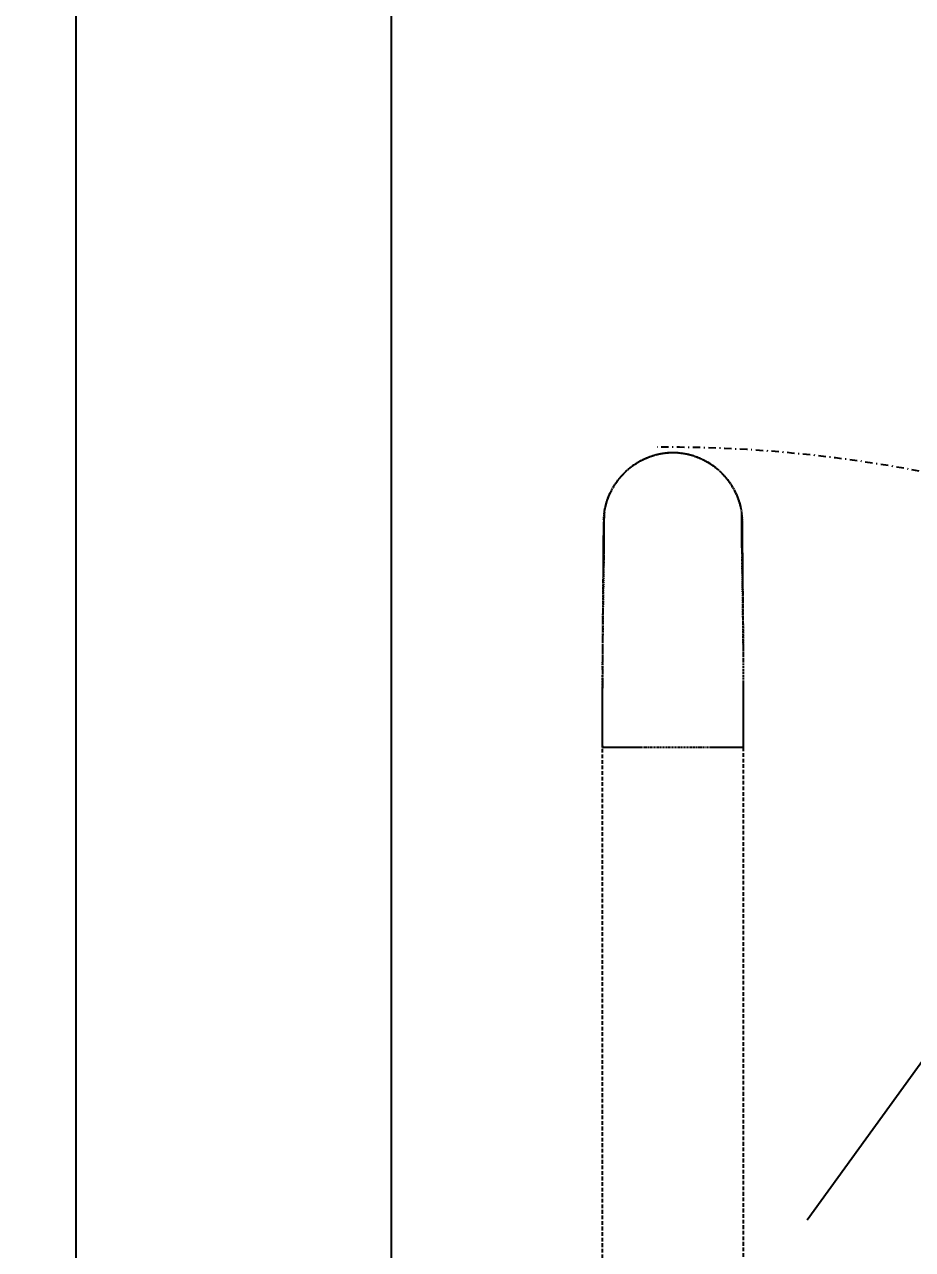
# Model space of a CAD drawing. Header units: millimetres. Extents: x -54028 to -48567, y 2760 to 5426.
# Drawn here: x -53934.1 to -53840, y 4225.8 to 4355.5 of the extents above; entities that cross this region are included whole.
import ezdxf

# ---------------------------------------------------------------- set-up
doc = ezdxf.new("R2010")
doc.units = ezdxf.units.MM
for name, pattern in [('( Hidden )', [0.375, 0.25, -0.125]), ('DASHDOT', [1, 0.5, -0.25, 0, -0.25]), ('DASHDOT2', [0.5, 0.25, -0.125, 0, -0.125])]:
    doc.linetypes.add(name, pattern=pattern)
doc.layers.add('Aks-profil aksesuar vs.', color=87, linetype='DASHDOT')
doc.layers.add('DOĞRAMA GÖRÜNÜŞ', color=165, linetype='Continuous', lineweight=0)
doc.styles.get("Standard").update_dxf_attribs({"font": 'arial.ttf'})
doc.dimstyles.new('ÖLÇÜ', dxfattribs={"dimtxt": 50, "dimasz": 20, "dimexe": 1.25, "dimexo": 30, "dimgap": 20, "dimtad": 0, "dimdec": 0, "dimtxsty": 'Standard', "dimcen": 2.5, "dimadec": 1, "dimazin": 0, "dimtfac": 1, "dimtdec": 0, "dimtmove": 0, "dimatfit": 3, "dimfxl": 1, "dimarcsym": 0})

# ---------------------------------------------------------------- blocks, each defined once
blk = doc.blocks.new('*D28')
at = {"color": 0, "lineweight": -2, "transparency": 16777216}
for p, q in [((-53958.59, 5303.2), (-53996.57, 5303.2)), ((-53995.32, 5283.2), (-53995.32, 4313.2)), ((-53995.32, 3153.2), (-53995.32, 4123.2)), ((-53958.59, 3133.2), (-53996.57, 3133.2))]:
    blk.add_line(p, q, dxfattribs=at)
at = {"color": 0, "transparency": 16777216}
for points in [[(-53998.65, 5283.2), (-53991.99, 5283.2), (-53995.32, 5303.2)], [(-53998.65, 3153.2), (-53991.99, 3153.2), (-53995.32, 3133.2)]]:
    blk.add_solid(points, dxfattribs=at)
at = {"layer": 'Defpoints', "color": 0, "transparency": 16777216}
for p in [(-53995.32, 5303.2), (-53928.59, 5303.2), (-53928.59, 3133.2)]:
    blk.add_point(p, dxfattribs=at)
at = {"color": 0, "transparency": 16777216, "insert": (-53995.32, 4218.2), "char_height": 50, "attachment_point": 5, "rotation": 90}
blk.add_mtext('2170', dxfattribs=at)
blk = doc.blocks.new('hbshb kol')
at = {"layer": 'Aks-profil aksesuar vs.', "color": 251, "linetype": '( Hidden )', "ltscale": 0.09}
for p, q in [((-9.03, 103.09), (-8.94, 103.96)), ((9.6, 103.95), (9.69, 103.09)), ((-9.15, 81.05), (-9.13, 83.28)), ((-9.17, 72.56), (-9.17, 72.32))]:
    blk.add_line(p, q, dxfattribs=at)
for points in [[(-8.9, 104.17), (-8.93, 104.17), (-8.89, 104.35), (-8.85, 104.53), (-8.81, 104.71), (-8.77, 104.89), (-8.72, 105.07), (-8.68, 105.25), (-8.63, 105.42), (-8.57, 105.6), (-8.51, 105.78), (-8.45, 105.95), (-8.39, 106.12), (-8.32, 106.29), (-8.25, 106.46), (-8.17, 106.63), (-8.09, 106.8), (-8, 106.96), (-7.92, 107.12), (-7.83, 107.29), (-7.74, 107.45), (-7.64, 107.6), (-7.54, 107.76), (-7.44, 107.92), (-7.34, 108.07), (-7.23, 108.22), (-7.12, 108.37), (-7.01, 108.51), (-6.9, 108.66), (-6.78, 108.8), (-6.66, 108.94), (-6.54, 109.08), (-6.41, 109.21), (-6.28, 109.35), (-6.15, 109.48), (-6.02, 109.6), (-5.88, 109.73), (-5.75, 109.85), (-5.61, 109.97), (-5.46, 110.09), (-5.32, 110.2), (-5.17, 110.32), (-5.02, 110.43), (-4.87, 110.53), (-4.72, 110.63), (-4.56, 110.73), (-4.41, 110.83), (-4.25, 110.92), (-4.09, 111.02), (-3.92, 111.1), (-3.76, 111.19), (-3.59, 111.27), (-3.43, 111.34), (-3.26, 111.42), (-3.09, 111.49), (-2.92, 111.56), (-2.74, 111.62), (-2.57, 111.68), (-2.39, 111.74), (-2.22, 111.79), (-2.04, 111.84), (-1.86, 111.89), (-1.68, 111.93), (-1.5, 111.97), (-1.32, 112.01), (-1.14, 112.04), (-0.95, 112.07), (-0.77, 112.09), (-0.59, 112.11), (-0.4, 112.13), (-0.22, 112.15), (-0.04, 112.16), (0.15, 112.16), (0.33, 112.16), (0.52, 112.16), (0.7, 112.16), (0.89, 112.15), (1.07, 112.13), (1.25, 112.11), (1.44, 112.09), (1.62, 112.07), (1.8, 112.04), (1.98, 112.01), (2.17, 111.97), (2.35, 111.93), (2.52, 111.89), (2.7, 111.84), (2.88, 111.79), (3.06, 111.74), (3.23, 111.68), (3.41, 111.62), (3.58, 111.55), (3.75, 111.49), (3.92, 111.42), (4.09, 111.34), (4.26, 111.26), (4.43, 111.18), (4.59, 111.1), (4.75, 111.01), (4.91, 110.92), (5.07, 110.83), (5.23, 110.73), (5.38, 110.63), (5.54, 110.53), (5.69, 110.42), (5.84, 110.31), (5.98, 110.2), (6.13, 110.09), (6.27, 109.97), (6.41, 109.85), (6.55, 109.72), (6.68, 109.6), (6.82, 109.47), (6.95, 109.34), (7.07, 109.21), (7.2, 109.07), (7.32, 108.94), (7.44, 108.8), (7.56, 108.65), (7.68, 108.51), (7.79, 108.36), (7.9, 108.21), (8, 108.06), (8.11, 107.91), (8.21, 107.76), (8.3, 107.6), (8.4, 107.44), (8.49, 107.28), (8.58, 107.12), (8.67, 106.96), (8.75, 106.79), (8.83, 106.62), (8.91, 106.46), (8.98, 106.29), (9.05, 106.12), (9.11, 105.94), (9.18, 105.77), (9.23, 105.59), (9.29, 105.42), (9.34, 105.24), (9.38, 105.06), (9.43, 104.88), (9.47, 104.71), (9.51, 104.53), (9.55, 104.35), (9.59, 104.16), (9.56, 104.16)], [(-8.92, 104.17), (-8.88, 104.34), (-8.84, 104.51), (-8.8, 104.68), (-8.76, 104.85), (-8.72, 105.02), (-8.67, 105.19), (-8.63, 105.36), (-8.58, 105.53), (-8.53, 105.69), (-8.47, 105.86), (-8.42, 106.02), (-8.36, 106.19), (-8.29, 106.35), (-8.23, 106.51), (-8.15, 106.67), (-8.08, 106.83), (-8, 106.99), (-7.92, 107.14), (-7.84, 107.29), (-7.75, 107.45), (-7.66, 107.6), (-7.57, 107.75), (-7.47, 107.89), (-7.37, 108.04), (-7.27, 108.18), (-7.17, 108.32), (-7.06, 108.46), (-6.95, 108.6), (-6.84, 108.74), (-6.73, 108.87), (-6.62, 109), (-6.5, 109.13), (-6.38, 109.26), (-6.26, 109.39), (-6.14, 109.51), (-6.01, 109.63), (-5.88, 109.75), (-5.75, 109.87), (-5.62, 109.98), (-5.48, 110.09), (-5.35, 110.2), (-5.21, 110.31), (-5.07, 110.41), (-4.92, 110.51), (-4.78, 110.61), (-4.63, 110.71), (-4.48, 110.8), (-4.33, 110.89), (-4.18, 110.98), (-4.03, 111.06), (-3.88, 111.14), (-3.72, 111.22), (-3.56, 111.3), (-3.4, 111.37), (-3.24, 111.44), (-3.08, 111.51), (-2.92, 111.57), (-2.75, 111.63), (-2.59, 111.69), (-2.42, 111.74), (-2.25, 111.79), (-2.09, 111.84), (-1.92, 111.89), (-1.75, 111.93), (-1.58, 111.97), (-1.41, 112), (-1.23, 112.03), (-1.06, 112.06), (-0.89, 112.09), (-0.72, 112.11), (-0.54, 112.13), (-0.37, 112.15), (-0.19, 112.16), (-0.02, 112.17), (0.16, 112.17), (0.33, 112.17), (0.51, 112.17), (0.68, 112.17), (0.86, 112.16), (1.03, 112.15), (1.2, 112.13), (1.38, 112.11), (1.55, 112.09), (1.72, 112.06), (1.9, 112.03), (2.07, 112), (2.24, 111.97), (2.41, 111.93), (2.58, 111.88), (2.75, 111.84), (2.92, 111.79), (3.09, 111.74), (3.25, 111.69), (3.42, 111.63), (3.58, 111.57), (3.74, 111.5), (3.91, 111.44), (4.07, 111.37), (4.23, 111.3), (4.38, 111.22), (4.54, 111.14), (4.69, 111.06), (4.85, 110.97), (5, 110.89), (5.15, 110.8), (5.3, 110.7), (5.44, 110.61), (5.59, 110.51), (5.73, 110.41), (5.87, 110.3), (6.01, 110.2), (6.15, 110.09), (6.28, 109.98), (6.41, 109.86), (6.55, 109.75), (6.67, 109.63), (6.8, 109.51), (6.92, 109.38), (7.05, 109.26), (7.17, 109.13), (7.28, 109), (7.4, 108.87), (7.51, 108.73), (7.62, 108.6), (7.73, 108.46), (7.83, 108.32), (7.94, 108.17), (8.04, 108.03), (8.13, 107.89), (8.23, 107.74), (8.32, 107.59), (8.41, 107.44), (8.49, 107.29), (8.58, 107.13), (8.66, 106.98), (8.74, 106.82), (8.81, 106.66), (8.89, 106.5), (8.96, 106.34), (9.02, 106.18), (9.09, 106.02), (9.15, 105.85), (9.2, 105.69), (9.26, 105.52), (9.31, 105.35), (9.35, 105.19), (9.4, 105.02), (9.44, 104.85), (9.48, 104.68), (9.51, 104.51), (9.55, 104.33), (9.58, 104.16)], [(9.59, 104.16), (9.64, 103.15), (9.64, 103.12), (9.65, 103.09), (9.65, 103.06), (9.65, 103.03), (9.66, 103), (9.66, 102.97), (9.66, 102.94), (9.67, 102.91), (9.67, 102.88), (9.67, 102.85), (9.67, 102.82), (9.68, 102.79), (9.68, 102.76), (9.68, 102.73), (9.68, 102.7), (9.68, 102.67), (9.68, 102.64), (9.67, 102.61), (9.67, 102.58), (9.67, 102.55), (9.67, 102.52), (9.66, 102.5), (9.66, 102.47), (9.65, 102.44), (9.65, 102.41), (9.64, 102.38), (9.63, 102.35), (9.63, 102.32), (9.62, 102.29), (9.61, 102.26), (9.61, 102.23), (9.6, 102.2)]]:
    blk.add_lwpolyline(points, dxfattribs=at)
at = {"layer": 'Aks-profil aksesuar vs.', "color": 251, "linetype": '( Hidden )', "ltscale": 0.5}
for points in [[(9.59, 104.16), (9.59, 104.03), (9.59, 103.9), (9.59, 103.77), (9.59, 103.64), (9.6, 103.5), (9.6, 103.37), (9.6, 103.24), (9.6, 103.11), (9.6, 102.97), (9.6, 102.84), (9.6, 102.71), (9.6, 102.58), (9.6, 102.44), (9.6, 102.31), (9.6, 102.18), (9.6, 102.05), (9.6, 101.92), (9.6, 101.78), (9.6, 101.65), (9.6, 101.52), (9.6, 101.39), (9.6, 101.25), (9.6, 101.12), (9.6, 100.99), (9.6, 100.86), (9.6, 100.72), (9.6, 100.59), (9.6, 100.46), (9.6, 100.33), (9.6, 100.19), (9.6, 100.06), (9.6, 99.93), (9.6, 99.79), (9.6, 99.66), (9.6, 99.52), (9.6, 99.37), (9.61, 99.23), (9.61, 99.08), (9.61, 98.92), (9.61, 98.76), (9.61, 98.59), (9.61, 98.41), (9.62, 98.23), (9.62, 98.05), (9.62, 97.85), (9.62, 97.66), (9.63, 97.45), (9.63, 97.24), (9.63, 97.03), (9.64, 96.81), (9.64, 96.58), (9.64, 96.35), (9.65, 96.11), (9.65, 95.87), (9.66, 95.62), (9.66, 95.37), (9.66, 95.11), (9.67, 94.85), (9.67, 94.58), (9.68, 94.31), (9.68, 94.03), (9.69, 93.75), (9.69, 93.46), (9.7, 93.17), (9.7, 92.88), (9.71, 92.58), (9.71, 92.27), (9.72, 91.96), (9.72, 91.65), (9.73, 91.34), (9.73, 91.02), (9.73, 90.69), (9.74, 90.36), (9.74, 90.03), (9.75, 89.7), (9.75, 89.36), (9.76, 89.02), (9.76, 88.67), (9.77, 88.33), (9.77, 87.98), (9.77, 87.62), (9.78, 87.27), (9.78, 86.91), (9.78, 86.54), (9.79, 86.18), (9.79, 85.81), (9.79, 85.44), (9.8, 85.07), (9.8, 84.7), (9.8, 84.32), (9.8, 83.94), (9.81, 83.56), (9.81, 83.18), (9.81, 82.79), (9.81, 82.4), (9.81, 82.02), (9.82, 81.63), (9.82, 81.23), (9.82, 80.84), (9.82, 80.44), (9.82, 80.05), (9.82, 79.65), (9.82, 79.25), (9.82, 78.85), (9.82, 78.45), (9.83, 78.04), (9.83, 77.64), (9.83, 77.23), (9.83, 76.83), (9.83, 76.42), (9.83, 76.01), (9.83, 75.6), (9.83, 75.19), (9.83, 74.78), (9.83, 74.37), (9.83, 73.96), (9.83, 73.55), (9.83, 73.14), (9.83, 72.73), (9.83, 72.32), (9.81, 72.32), (9.79, 72.32), (9.77, 72.32), (9.75, 72.32), (9.73, 72.32), (9.7, 72.32), (9.67, 72.32), (9.64, 72.32), (9.6, 72.32), (9.56, 72.32), (9.51, 72.32), (9.46, 72.32), (9.4, 72.32), (9.34, 72.32), (9.27, 72.32), (9.2, 72.32), (9.13, 72.32), (9.05, 72.32), (8.97, 72.32), (8.88, 72.32), (8.8, 72.32), (8.7, 72.32), (8.61, 72.32), (8.51, 72.32), (8.41, 72.32), (8.3, 72.32), (8.19, 72.32), (8.07, 72.32), (7.95, 72.32), (7.83, 72.32), (7.7, 72.32), (7.57, 72.32), (7.44, 72.32), (7.3, 72.32), (7.16, 72.32), (7.02, 72.32), (6.87, 72.32), (6.72, 72.32), (6.57, 72.32), (6.41, 72.32), (6.25, 72.32), (6.09, 72.32), (5.93, 72.32), (5.76, 72.32), (5.59, 72.32), (5.42, 72.32), (5.24, 72.32), (5.06, 72.32), (4.88, 72.32), (4.7, 72.32), (4.52, 72.32), (4.33, 72.32), (4.14, 72.32), (3.95, 72.32), (3.76, 72.32), (3.57, 72.32), (3.37, 72.32), (3.18, 72.32), (2.98, 72.32), (2.78, 72.32), (2.58, 72.32), (2.38, 72.32), (2.18, 72.32), (1.97, 72.32), (1.77, 72.32), (1.57, 72.32), (1.36, 72.32), (1.16, 72.32), (0.95, 72.32), (0.74, 72.32), (0.54, 72.32), (0.33, 72.32), (0.12, 72.32), (-0.08, 72.32), (-0.29, 72.32), (-0.5, 72.32), (-0.7, 72.32), (-0.91, 72.32), (-1.11, 72.32), (-1.31, 72.32), (-1.52, 72.32), (-1.72, 72.32), (-1.92, 72.32), (-2.12, 72.32), (-2.32, 72.32), (-2.52, 72.32), (-2.71, 72.32), (-2.91, 72.32), (-3.1, 72.32), (-3.29, 72.32), (-3.48, 72.32), (-3.67, 72.32), (-3.86, 72.32), (-4.04, 72.32), (-4.22, 72.32), (-4.4, 72.32), (-4.58, 72.32), (-4.76, 72.32), (-4.93, 72.32), (-5.1, 72.32), (-5.27, 72.32), (-5.43, 72.32), (-5.59, 72.32), (-5.75, 72.32), (-5.91, 72.32), (-6.06, 72.32), (-6.21, 72.32), (-6.36, 72.32), (-6.5, 72.32), (-6.64, 72.32), (-6.78, 72.32), (-6.91, 72.32), (-7.04, 72.32), (-7.17, 72.32), (-7.29, 72.32), (-7.41, 72.32), (-7.53, 72.32), (-7.64, 72.32), (-7.75, 72.32), (-7.85, 72.32), (-7.95, 72.32), (-8.05, 72.32), (-8.14, 72.32), (-8.23, 72.32), (-8.31, 72.32), (-8.39, 72.32), (-8.47, 72.32), (-8.54, 72.32), (-8.61, 72.32), (-8.68, 72.32), (-8.74, 72.32), (-8.8, 72.32), (-8.85, 72.32), (-8.9, 72.32), (-8.94, 72.32), (-8.98, 72.32), (-9.01, 72.32), (-9.04, 72.32), (-9.07, 72.32), (-9.09, 72.32), (-9.11, 72.32), (-9.13, 72.32), (-9.15, 72.32), (-9.17, 72.32), (-9.17, 72.73), (-9.17, 73.14), (-9.17, 73.55), (-9.17, 73.96), (-9.17, 74.37), (-9.17, 74.79), (-9.17, 75.19), (-9.17, 75.6), (-9.17, 76.01), (-9.17, 76.42), (-9.17, 76.83), (-9.17, 77.23), (-9.17, 77.64), (-9.17, 78.04), (-9.17, 78.45), (-9.16, 78.85), (-9.16, 79.25), (-9.16, 79.65), (-9.16, 80.05), (-9.16, 80.44), (-9.16, 80.84), (-9.16, 81.23), (-9.16, 81.63), (-9.16, 82.02), (-9.15, 82.41), (-9.15, 82.79), (-9.15, 83.18), (-9.15, 83.56), (-9.15, 83.94), (-9.14, 84.32), (-9.14, 84.7), (-9.14, 85.07), (-9.13, 85.44), (-9.13, 85.81), (-9.13, 86.18), (-9.12, 86.55), (-9.12, 86.91), (-9.12, 87.27), (-9.11, 87.62), (-9.11, 87.98), (-9.11, 88.33), (-9.1, 88.68), (-9.1, 89.02), (-9.09, 89.36), (-9.09, 89.7), (-9.08, 90.03), (-9.08, 90.36), (-9.08, 90.69), (-9.07, 91.02), (-9.07, 91.34), (-9.06, 91.65), (-9.06, 91.96), (-9.05, 92.27), (-9.05, 92.58), (-9.04, 92.88), (-9.04, 93.17), (-9.03, 93.46), (-9.03, 93.75), (-9.02, 94.03), (-9.02, 94.31), (-9.01, 94.58), (-9.01, 94.85), (-9, 95.11), (-9, 95.37), (-9, 95.62), (-8.99, 95.87), (-8.99, 96.11), (-8.98, 96.35), (-8.98, 96.58), (-8.98, 96.81), (-8.97, 97.03), (-8.97, 97.25), (-8.97, 97.46), (-8.96, 97.66), (-8.96, 97.86), (-8.96, 98.05), (-8.96, 98.23), (-8.95, 98.42), (-8.95, 98.59), (-8.95, 98.76), (-8.95, 98.92), (-8.95, 99.08), (-8.95, 99.23), (-8.94, 99.38), (-8.94, 99.52), (-8.94, 99.66), (-8.94, 99.8), (-8.94, 99.93), (-8.94, 100.07), (-8.94, 100.2), (-8.94, 100.33), (-8.94, 100.46), (-8.94, 100.6), (-8.94, 100.73), (-8.94, 100.86), (-8.94, 100.99), (-8.94, 101.13), (-8.94, 101.26), (-8.94, 101.39), (-8.94, 101.52), (-8.94, 101.66), (-8.94, 101.79), (-8.94, 101.92), (-8.94, 102.05), (-8.94, 102.19), (-8.94, 102.32), (-8.94, 102.45), (-8.94, 102.58), (-8.94, 102.71), (-8.94, 102.85), (-8.94, 102.98), (-8.94, 103.11), (-8.94, 103.24), (-8.94, 103.38), (-8.93, 103.51), (-8.93, 103.64), (-8.93, 103.77), (-8.93, 103.91), (-8.93, 104.04), (-8.93, 104.17), (-9, 102.79)], [(-9.16, 82.87), (-9.16, 83.18), (-9.16, 83.48), (-9.16, 83.79), (-9.15, 84.09), (-9.15, 84.4), (-9.15, 84.7), (-9.15, 85), (-9.15, 85.29), (-9.15, 85.59), (-9.15, 85.88), (-9.14, 86.17), (-9.14, 86.46), (-9.14, 86.75), (-9.14, 87.03), (-9.14, 87.31), (-9.14, 87.59), (-9.13, 87.87), (-9.13, 88.14), (-9.13, 88.41), (-9.13, 88.68), (-9.13, 88.95), (-9.12, 89.22), (-9.12, 89.48), (-9.12, 89.74), (-9.12, 90), (-9.12, 90.25), (-9.11, 90.51), (-9.11, 90.76), (-9.11, 91), (-9.11, 91.25), (-9.1, 91.49), (-9.1, 91.73), (-9.1, 91.97), (-9.1, 92.2), (-9.09, 92.43), (-9.09, 92.66), (-9.09, 92.88), (-9.09, 93.1), (-9.09, 93.32), (-9.08, 93.54), (-9.08, 93.75), (-9.08, 93.96), (-9.08, 94.16), (-9.07, 94.37), (-9.07, 94.57), (-9.07, 94.76), (-9.07, 94.95), (-9.07, 95.14), (-9.06, 95.33), (-9.06, 95.51), (-9.06, 95.69), (-9.06, 95.86), (-9.06, 96.04), (-9.06, 96.2), (-9.05, 96.37), (-9.05, 96.53), (-9.05, 96.68), (-9.05, 96.84), (-9.05, 96.98), (-9.05, 97.13), (-9.04, 97.27), (-9.04, 97.41), (-9.04, 97.54), (-9.04, 97.67), (-9.04, 97.8), (-9.04, 97.92), (-9.04, 98.04), (-9.04, 98.16), (-9.04, 98.27), (-9.04, 98.38), (-9.04, 98.49), (-9.03, 98.59), (-9.03, 98.7), (-9.03, 98.8), (-9.03, 98.91), (-9.03, 99.01), (-9.03, 99.11), (-9.03, 99.22), (-9.03, 99.32), (-9.03, 99.43), (-9.03, 99.53), (-9.03, 99.64), (-9.03, 99.74), (-9.03, 99.85), (-9.03, 99.95), (-9.03, 100.06), (-9.03, 100.17), (-9.03, 100.27), (-9.03, 100.38), (-9.03, 100.49), (-9.03, 100.59), (-9.03, 100.7), (-9.03, 100.81), (-9.03, 100.91), (-9.02, 101.02), (-9.02, 101.12), (-9.02, 101.23), (-9.02, 101.33), (-9.02, 101.44), (-9.02, 101.55), (-9.02, 101.65), (-9.02, 101.76), (-9.02, 101.86), (-9.02, 101.96), (-9.02, 102.07), (-9.02, 102.17), (-9.02, 102.28), (-9.02, 102.38), (-9.02, 102.48), (-9.02, 102.59), (-9.02, 102.69), (-9.02, 102.79)], [(9.68, 102.79), (9.68, 102.71), (9.68, 102.63), (9.68, 102.54), (9.68, 102.46), (9.68, 102.38), (9.68, 102.29), (9.68, 102.21), (9.68, 102.13), (9.68, 102.04), (9.68, 101.96), (9.68, 101.88), (9.68, 101.79), (9.68, 101.71), (9.68, 101.62), (9.68, 101.54), (9.68, 101.45), (9.68, 101.37), (9.68, 101.29), (9.68, 101.2), (9.68, 101.12), (9.68, 101.03), (9.68, 100.95), (9.69, 100.86), (9.69, 100.78), (9.69, 100.69), (9.69, 100.61), (9.69, 100.52), (9.69, 100.44), (9.69, 100.35), (9.69, 100.27), (9.69, 100.18), (9.69, 100.1), (9.69, 100.01), (9.69, 99.93), (9.69, 99.84), (9.69, 99.76), (9.69, 99.67), (9.69, 99.59), (9.69, 99.51), (9.69, 99.42), (9.69, 99.34), (9.69, 99.26), (9.69, 99.17), (9.69, 99.09), (9.69, 99.01), (9.69, 98.92), (9.69, 98.84), (9.69, 98.76), (9.69, 98.67), (9.7, 98.59), (9.7, 98.5), (9.7, 98.41), (9.7, 98.32), (9.7, 98.24), (9.7, 98.15), (9.7, 98.05), (9.7, 97.96), (9.7, 97.87), (9.7, 97.77), (9.7, 97.67), (9.7, 97.57), (9.7, 97.46), (9.71, 97.35), (9.71, 97.24), (9.71, 97.13), (9.71, 97.01), (9.71, 96.89), (9.71, 96.77), (9.71, 96.65), (9.71, 96.52), (9.72, 96.4), (9.72, 96.27), (9.72, 96.13), (9.72, 96), (9.72, 95.86), (9.72, 95.72), (9.72, 95.58), (9.73, 95.44), (9.73, 95.29), (9.73, 95.14), (9.73, 94.99), (9.73, 94.84), (9.73, 94.68), (9.74, 94.53), (9.74, 94.37), (9.74, 94.2), (9.74, 94.04), (9.74, 93.87), (9.74, 93.7), (9.75, 93.53), (9.75, 93.36), (9.75, 93.18), (9.75, 93.01), (9.75, 92.83), (9.75, 92.64), (9.76, 92.46), (9.76, 92.27), (9.76, 92.09), (9.76, 91.9), (9.76, 91.71), (9.77, 91.51), (9.77, 91.32), (9.77, 91.12), (9.77, 90.92), (9.77, 90.72), (9.77, 90.52), (9.78, 90.31), (9.78, 90.11), (9.78, 89.9), (9.78, 89.69), (9.78, 89.48), (9.78, 89.27), (9.79, 89.05), (9.79, 88.83), (9.79, 88.62), (9.79, 88.4), (9.79, 88.18), (9.79, 87.95), (9.8, 87.73), (9.8, 87.5), (9.8, 87.28), (9.8, 87.05), (9.8, 86.82), (9.8, 86.59), (9.8, 86.36), (9.81, 86.12), (9.81, 85.89), (9.81, 85.65), (9.81, 85.41), (9.81, 85.18), (9.81, 84.94), (9.81, 84.7), (9.81, 84.46), (9.81, 84.21), (9.81, 83.97), (9.82, 83.72)]]:
    blk.add_lwpolyline(points, dxfattribs=at)
at = {"layer": 'Aks-profil aksesuar vs.', "color": 251, "linetype": '( Hidden )', "ltscale": 2}
for points in [[(-9.17, -41.61), (-9.17, 72.32), (-9.17, 72.52), (-9.17, 72.71), (-9.17, 72.91), (-9.17, 73.11), (-9.17, 73.3), (-9.17, 73.5), (-9.17, 73.7), (-9.17, 73.89), (-9.17, 74.09), (-9.17, 74.28), (-9.17, 74.48), (-9.17, 74.67), (-9.17, 74.87), (-9.17, 75.06), (-9.17, 75.26), (-9.17, 75.45), (-9.17, 75.65), (-9.17, 75.84), (-9.17, 76.04), (-9.17, 76.23), (-9.17, 76.42), (-9.17, 76.62), (-9.17, 76.81), (-9.17, 77), (-9.17, 77.2), (-9.17, 77.39), (-9.16, 77.58), (-9.16, 77.77), (-9.16, 77.97), (-9.16, 78.16), (-9.16, 78.35), (-9.16, 78.54), (-9.16, 78.73), (-9.16, 78.92), (-9.16, 79.11), (-9.16, 79.3), (-9.16, 79.49), (-9.16, 79.68), (-9.16, 79.87), (-9.16, 80.05), (-9.16, 80.24), (-9.15, 80.42), (-9.15, 80.61), (-9.15, 80.79), (-9.15, 80.97), (-9.15, 81.15), (-9.15, 81.33), (-9.15, 81.51)], [(9.81, 81.05), (9.81, 80.83), (9.81, 80.62), (9.81, 80.41), (9.81, 80.2), (9.81, 79.99), (9.82, 79.78), (9.82, 79.56), (9.82, 79.35), (9.82, 79.14), (9.82, 78.93), (9.82, 78.71), (9.82, 78.5), (9.82, 78.28), (9.82, 78.07), (9.82, 77.85), (9.82, 77.63), (9.82, 77.41), (9.83, 77.2), (9.83, 76.98), (9.83, 76.76), (9.83, 76.54), (9.83, 76.32), (9.83, 76.1), (9.83, 75.88), (9.83, 75.66), (9.83, 75.43), (9.83, 75.21), (9.83, 74.99), (9.83, 74.77), (9.83, 74.55), (9.83, 74.32), (9.83, 74.1), (9.83, 73.88), (9.83, 73.66), (9.83, 73.43), (9.83, 73.21), (9.83, 72.99), (9.83, 72.77), (9.83, 72.54), (9.83, 72.32), (9.83, -41.61)]]:
    blk.add_lwpolyline(points, dxfattribs=at)
at = {"layer": 'Aks-profil aksesuar vs.', "color": 251, "linetype": 'DASHDOT2', "ltscale": 4}
blk.add_arc((-0.57, -68.98), 181.86, 270.2692, 90.3946, dxfattribs=at)

msp = doc.modelspace()

# ---------------------------------------------------------------- linework, layer by layer
for points in [[(-53063.59, 3133.2), (-53928.59, 3133.2), (-53928.59, 5303.2), (-53063.59, 5303.2)], [(-53096.99, 3166.6), (-53895.19, 3166.6), (-53895.19, 5269.8), (-53096.99, 5269.8)]]:
    msp.add_lwpolyline(points, close=True)
at = {"linetype": '( Hidden )', "ltscale": 100}
msp.add_lwpolyline([(-53895.19, 3166.6), (-53493.59, 5269.8), (-53096.99, 3166.6), (-53895.19, 4168.2), (-53096.99, 5269.8)], dxfattribs=at)

# ---------------------------------------------------------------- block references
at = {"layer": 'DOĞRAMA GÖRÜNÜŞ', "xscale": 0.7844908131771426, "yscale": 0.7844908131771426, "zscale": 0.7844908131771426}
msp.add_blockref('hbshb kol', (-53865.65, 4222.21), dxfattribs=at)

# ---------------------------------------------------------------- dimensions: what is measured, and where the dimension line sits
dim = msp.add_linear_dim(base=(-53995.32, 5303.2), p1=(-53928.59, 3133.2), p2=(-53928.59, 5303.2), angle=90, dimstyle='ÖLÇÜ')
dim.commit()
dim.dimension.update_dxf_attribs({"geometry": '*D28', "text_midpoint": (-53995.32, 4218.2)})

doc.saveas('drawing.dxf')
